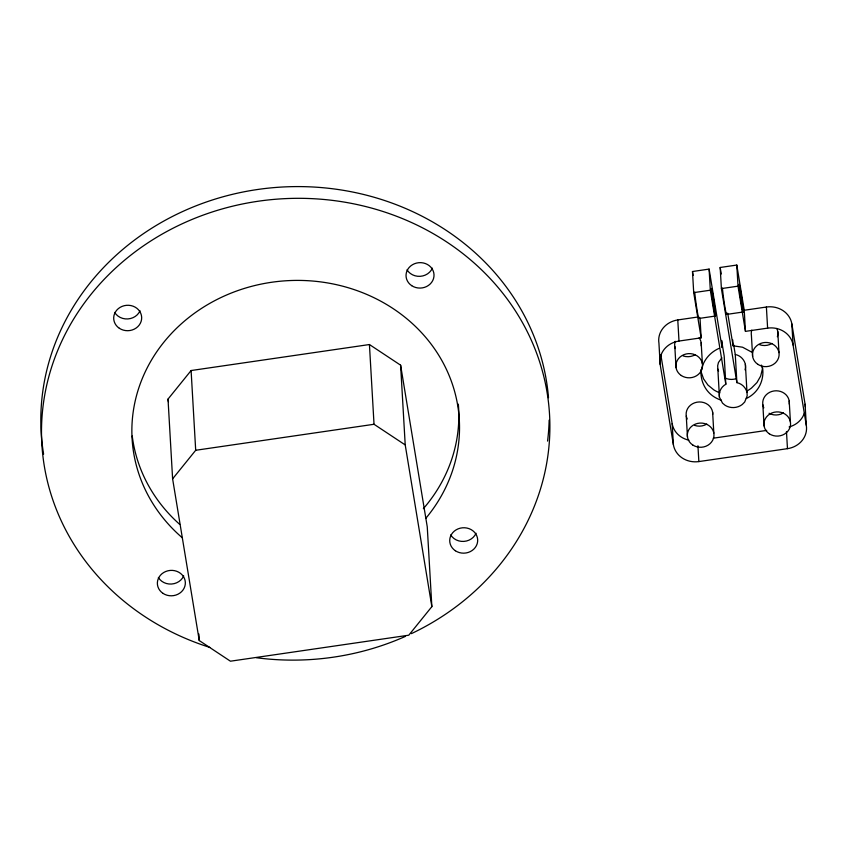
<?xml version="1.0" encoding="UTF-8"?>
<svg xmlns="http://www.w3.org/2000/svg" width="849" height="849" viewBox="0 0 849 849"><rect width="100%" height="100%" fill="white"/><g stroke="black" fill="none" stroke-linecap="round" stroke-linejoin="round"><path stroke-width="1.27" d="M701.189 371.629C702.378 361.324 709.584 352.622 718.912 348.419M745.029 369.835C747.322 363.107 742.005 355.699 735.266 354.5L733.674 344.821M762.434 368.827L760.693 376.011L756.968 382.559L751.514 388.025A30.957 28.102 -3.3 0 1 747.099 390.89M168.017 399.094L191.099 370.535L369.432 344.535L400.611 365.187L427.259 526.889L431.854 606.642L408.772 635.201L230.44 661.201L199.25 640.549L172.612 478.847L168.017 399.094L168.442 401.704M172.612 478.847L195.695 450.278L191.099 370.535M721.862 357.811L718.456 362.502L717.66 365.76L719.443 397.215L722.52 403.148L725.216 405.366A13.998 12.714 -3.3 0 0 742.238 404.506L744.7 402.023L747.184 395.814L745.39 364.359M806.306 425.349L793.072 344.991A22.403 20.334 -3.3 0 0 767.613 328.139L745.454 331.365L744.244 310.256L766.392 307.03A22.403 20.334 -3.3 0 1 791.852 323.883L805.085 404.23L806.306 425.349A22.403 20.334 -3.3 0 1 787.469 448.665L698.854 461.58A22.403 20.334 -3.3 0 1 673.395 444.727L660.161 364.37A22.403 20.334 -3.3 0 1 678.998 341.054L701.147 337.828L693.707 292.629L692.487 271.521L709.106 269.091L722.021 347.496L721.618 340.46L724.197 356.134L725.821 384.279C721.226 386.666 718.541 392.111 719.443 397.215M747.014 392.503C745.931 387.6 741.793 383.61 736.89 382.644L721.395 288.586L720.175 267.477L736.794 265.058L744.244 310.256M693.707 292.629L710.316 290.209L709.106 269.091M721.395 288.586L738.014 286.166L736.794 265.058M660.161 364.37L658.941 343.261A22.403 20.334 -3.3 0 1 677.778 319.946L698.631 316.9M698.78 318.481L715.399 316.051A13.998 0.562 81.7 0 0 713.096 296.386A13.998 0.562 81.7 0 0 711.812 294.306A13.998 0.562 81.7 0 0 715.399 316.051M726.468 314.438L743.087 312.018A13.998 0.562 81.7 0 0 740.784 292.343A13.998 0.562 81.7 0 0 739.5 290.273A13.998 0.562 81.7 0 0 743.087 312.018M195.695 450.278L374.027 424.277L405.217 444.929L431.854 606.642M713.277 438.19L766.7 430.401M727.71 313.164L733.08 345.798L742.578 347.22L751.652 352.102M761.266 365.049L762.487 368.54M717.829 369.071L718.562 371.172M701.136 371.926L703.577 378.898L707.917 385.032L713.882 389.924A30.957 28.102 -3.3 0 0 719.803 392.811M738.014 286.166L745.454 331.365M720.175 267.477L721.257 274.004M710.316 290.209L725.821 384.279M692.487 271.521L693.124 275.394M660.862 354.924L672.175 423.609L673.395 444.727M791.852 323.883L793.072 344.991M789.209 400.972L790.43 422.08M786.471 431.515L787.469 448.665M777.769 331.513L778.989 352.632M766.392 307.03L767.613 328.139M762.848 404.814L764.068 425.922M752.628 356.474L751.407 335.366A13.329 12.098 -3.3 0 1 751.811 330.123M735.266 354.5L736.89 382.644M732.74 339.94L733.08 345.798M712.619 412.136L713.839 433.245M700.011 318.035L701.147 337.828M701.178 342.688L702.399 363.797M697.942 445.746L698.854 461.58M686.257 415.978L687.478 437.086M677.778 319.946L678.998 341.054M674.817 346.53L676.037 367.638M400.611 365.187L405.217 444.929M369.432 344.535L374.027 424.277M198.878 634.012L199.25 640.549M762.317 366.344C764.471 377.03 760.619 388.354 751.927 395.061A30.957 28.102 -3.3 0 1 746.313 398.531M701.03 369.57C700.128 380.363 704.999 391.187 714.285 396.961A30.957 28.102 -3.3 0 0 721.459 400.272M726.574 313.185A13.998 0.562 81.7 0 1 724.844 306.5A13.998 0.562 81.7 0 1 722.446 288.076M698.886 317.229A13.998 0.562 81.7 0 1 697.156 310.532A13.998 0.562 81.7 0 1 694.747 292.12M688.91 440.175A22.403 20.334 -3.3 0 1 672.175 423.609M804.417 413.028A22.403 20.334 -3.3 0 1 789.114 426.962M805.085 404.23A22.403 20.334 -3.3 0 1 805.33 406.883M736.412 378.612A13.998 12.714 -3.3 0 1 724.621 377.794M706.793 424.076A13.329 12.098 -3.3 0 1 694.556 425.37M687.223 419.003A13.329 12.098 -3.3 0 1 696.902 402.203A13.329 12.098 -3.3 0 1 712.767 414.238M783.383 412.911A13.329 12.098 -3.3 0 1 769.067 413.283M763.813 407.838A13.329 12.098 -3.3 0 1 774.065 390.943A13.329 12.098 -3.3 0 1 789.273 404.124M695.352 354.627A13.329 12.098 -3.3 0 1 683.116 355.922M675.358 348.578A13.329 12.098 -3.3 0 1 675.22 341.298M699.109 337.806A13.329 12.098 -3.3 0 1 701.242 345.84M776.814 328.489A13.329 12.098 -3.3 0 1 777.366 336.756M771.943 343.463A13.329 12.098 -3.3 0 1 759.706 344.747M476.045 533.257A13.998 12.714 -3.3 0 1 463.872 541.407A13.998 12.714 -3.3 0 1 450.713 534.923M183.702 575.887A13.998 12.714 -3.3 0 1 171.53 584.038A13.998 12.714 -3.3 0 1 158.37 577.543M432.374 268.157A13.998 12.714 -3.3 0 1 420.202 276.318A13.998 12.714 -3.3 0 1 407.042 269.823M140.021 310.787A13.998 12.714 -3.3 0 1 127.859 318.937A13.998 12.714 -3.3 0 1 114.7 312.443M549.144 420.149A254.275 230.822 -3.3 0 1 547.573 441.087M43.607 454.151A254.275 230.822 -3.3 0 1 266.745 188.319A254.275 230.822 -3.3 0 1 548.507 397.725M209.926 647.437A254.275 230.822 -3.3 0 1 85.24 301.841A254.275 230.822 -3.3 0 1 486.127 274.354A254.275 230.822 -3.3 0 1 411.404 633.63M405.451 636.368A254.275 230.822 -3.3 0 1 256.409 657.731M458.333 404.135A163.878 148.766 -3.3 0 1 423.364 508.678M179.701 524.374A163.878 148.766 -3.3 0 1 132.232 436.015M182.376 537.841A163.878 148.766 -3.3 0 1 173.292 331.545A163.878 148.766 -3.3 0 1 400.038 313.44A163.878 148.766 -3.3 0 1 425.731 518.421M692.731 444.982A13.329 12.098 -3.3 0 0 713.903 436.407A13.329 12.098 -3.3 0 0 695.342 424.118A13.329 12.098 -3.3 0 0 692.731 444.982M769.321 433.807A13.329 12.098 -3.3 0 0 790.493 425.232A13.329 12.098 -3.3 0 0 771.932 412.954A13.329 12.098 -3.3 0 0 769.321 433.807M681.291 375.523A13.329 12.098 -3.3 0 0 702.463 366.948A13.329 12.098 -3.3 0 0 683.901 354.67A13.329 12.098 -3.3 0 0 681.291 375.523M757.881 364.359A13.329 12.098 -3.3 0 0 779.042 355.784A13.329 12.098 -3.3 0 0 760.492 343.505A13.329 12.098 -3.3 0 0 757.881 364.359M163.019 593.387A13.998 12.714 -3.3 0 0 185.262 584.377A13.998 12.714 -3.3 0 0 165.767 571.483A13.998 12.714 -3.3 0 0 163.019 593.387M455.372 550.757A13.998 12.714 -3.3 0 0 477.605 541.758A13.998 12.714 -3.3 0 0 458.12 528.853A13.998 12.714 -3.3 0 0 455.372 550.757M411.701 285.667A13.998 12.714 -3.3 0 0 433.935 276.657A13.998 12.714 -3.3 0 0 414.439 263.752A13.998 12.714 -3.3 0 0 411.701 285.667M119.348 328.287A13.998 12.714 -3.3 0 0 141.592 319.288A13.998 12.714 -3.3 0 0 122.097 306.383A13.998 12.714 -3.3 0 0 119.348 328.287"/></g></svg>
